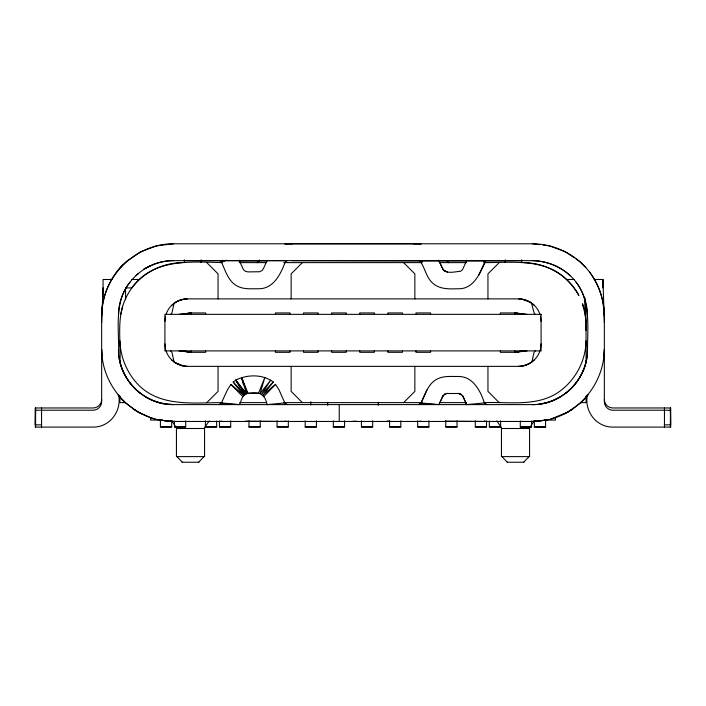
<?xml version="1.0" encoding="UTF-8"?>
<svg xmlns="http://www.w3.org/2000/svg" width="706" height="706" viewBox="0 0 706 706"><rect width="100%" height="100%" fill="white"/><g stroke="black" fill="none" stroke-linecap="round" stroke-linejoin="round"><path stroke-width="1.06" d="M586.077 362.584L586.051 322.218L585.292 299.715M118.52 349.488C117.955 378.84 144.086 405.359 173.623 404.6L532.377 404.6C561.914 405.35 588.045 378.84 587.48 349.488M35.547 410.221L35.3 427.086L93.218 427.086C109.951 427.245 122.147 410.724 118.52 394.601M670.453 424.844L670.7 407.971L612.782 407.971C608.272 407.997 604.318 404.053 604.345 399.534M101.655 322.501L103.058 287.81M118.52 356.521C119.693 331.97 113.039 303.192 129.904 282.206M164.913 321.38L165.575 316.164M541.087 343.866L540.425 349.073M604.027 356.283L604.345 349.488C604.08 379.528 583.959 408.05 555.428 417.67A71.977 71.977 0 0 1 546.532 420.061L532.377 421.464L173.623 421.464L159.468 420.061A71.977 71.977 0 0 1 150.572 417.67L137.635 411.827L125.077 402.632A71.977 71.977 0 0 1 119.923 397.416L118.087 394.875M35.3 410.221L93.218 410.221C97.728 410.248 101.682 406.303 101.655 401.785L101.655 315.75C102.088 295.364 110.727 274.881 126.33 261.502L140.52 251.848L156.591 245.829L173.623 243.782L532.377 243.782C551.262 243.852 569.857 251.557 583.271 264.856M222.39 262.614C190.408 261.741 152.717 258.387 131.881 287.916A61.854 61.854 0 0 0 125.553 298.7C116.146 318.635 121.194 341.439 119.923 362.584M118.52 315.75C117.955 286.062 143.953 260.099 173.623 260.646L532.377 260.646C546.197 260.726 559.893 266.074 570.016 275.508M101.655 315.75C101.408 277.229 135.102 243.535 173.623 243.782M101.655 399.534C101.682 404.053 97.728 407.997 93.218 407.971L35.3 407.971L35.3 424.844L41.628 424.844M586.077 340.777C585.706 362.557 573.828 383.137 555.145 394.345C533.268 406.603 507.464 401.661 483.575 402.632M505.214 260.646L504.825 262.614L505.381 259.808M587.004 356.68C585.071 371.021 577.358 384.355 565.921 393.207M120.788 314.161L122.659 306.272M586.642 359.027C582.221 384.691 558.411 404.67 532.377 404.6M166.157 314.135C169.061 305.213 178.018 298.788 187.399 298.885L518.601 298.885C527.991 298.779 536.922 305.23 539.843 314.135M540.205 350.114C537.54 359.486 528.379 366.485 518.601 366.361L187.399 366.361C177.621 366.485 168.46 359.486 165.795 350.114M267.071 260.496L263.497 268.554L261.944 270.601L259.64 271.748L247.912 271.898L245.414 271.307L243.438 269.666L239.122 260.196M287.404 404.6L284.836 402.932L267.124 404.6C264.856 393.392 258.625 391.627 248.027 393.348C242.237 393.524 241.62 400.743 239.378 404.6L221.658 402.932L219.089 404.6L220.881 403.956L235.027 404.441M435.673 404.485L420.441 403.956L418.649 404.6L421.217 402.932C425.268 394.186 428.11 383.349 437.579 378.831C443.95 375.707 451.178 376.572 458.026 376.483C472.817 376.121 480.512 390.797 484.395 402.932L486.963 404.6M292.266 260.646L419.902 260.938C425.268 267.795 426.036 277.899 433.246 283.6C440.12 289.495 449.563 288.975 458.026 288.763C474.008 289.336 480.212 272.613 485.719 260.938L521.69 260.646M438.938 404.6L443.112 395.581L438.938 404.6L421.217 402.932M466.825 260.196L462.509 269.666L460.533 271.307C454.938 271.519 445.892 274.687 442.45 268.554L444.003 270.601L447.586 271.898L445.089 271.307L443.112 269.666L438.788 260.196M220.881 403.956L227.473 389.836L230.924 384.382L243.755 395.334L244.982 394.283L235.769 380.11L233.192 382.07L243.755 395.334M478.58 275.402L485.172 261.291M420.441 403.956L427.033 389.836M204.069 428.498L209.214 420.9M529.085 428.498L534.221 420.9M222.796 260.567L221.543 262.314C225.593 271.06 228.435 281.897 237.913 286.415C244.276 289.539 251.504 288.666 258.352 288.763C273.707 289.142 281.032 273.487 285.498 261.291L287.298 260.646L184.31 260.646M421.217 262.314L422.462 260.567M551.007 419.011L568.365 411.827L580.923 402.632A71.977 71.977 0 0 0 586.077 397.416L587.922 394.857M586.077 397.416L587.913 394.875M240.049 387.444L235.769 380.11C247.091 374.295 262.959 374.048 273.301 382.07L262.738 395.334L275.569 384.382L279.02 389.836L284.836 402.932M257.646 262.588L259.64 260.117M170.534 314.629L171.937 312.943L174.1 303.236L179.156 300.456L184.654 299.053M535.466 350.617L534.063 352.303L531.9 362.01L526.844 364.79L521.346 366.193M257.196 262.773L259.314 260.258M181.777 262.614C162.362 263.047 143.574 272.357 131.881 287.916L125.553 287.916L125.553 299.715M120.179 267.548L122.791 264.794M442.45 396.693L445.089 393.939L444.003 394.645L447.586 393.348L446.307 393.498L459.315 393.498L461.618 394.645L458.026 393.348L460.533 393.939L463.162 396.693L466.684 404.6L484.395 402.932M273.301 382.07L261.52 394.283L270.725 380.11L260.055 393.595L264.856 377.419L258.467 393.348L247.224 393.41L244.329 394.769L241.125 389.271M198.642 462.236L204.069 456.614M523.649 462.236L529.085 456.614M263.603 396.693L275.569 384.382M302.389 262.614L291.146 273.866L291.146 298.885M206.805 402.632L218.048 391.38L218.048 366.361M499.195 262.614L487.952 273.866L487.952 298.885M403.611 402.632L414.854 391.38L414.854 366.361M136.029 275.464L138.323 273.443M171.496 305.469L176.156 301.894L181.583 299.653L187.399 298.885M534.504 359.769L529.844 363.343L524.417 365.593L518.601 366.361M564.597 413.848L573.148 408.809M146.071 268.033C154.464 263.294 163.995 260.743 173.623 260.646M559.929 397.213L553.46 400.399L546.638 402.72L539.569 404.123M143.821 268.977L150.413 265.774M226.361 260.179L221.543 262.314L220.228 260.938L222.319 260.258M184.593 314.346L191.061 312.943L205.675 312.943L205.675 314.346M521.407 350.9L514.939 352.303L500.325 352.303L500.325 350.9M183.057 314.346L191.061 312.943L191.061 314.346M522.943 350.9L514.939 352.303L514.939 350.9M181.283 314.346L191.061 312.943L178.971 314.346M524.717 350.9L514.939 352.303L527.029 350.9M219.089 421.464L221.79 421.155M418.649 421.464L421.35 421.155M535.642 421.138L532.377 421.464L541.846 420.838M537.822 420.926L546.532 420.061M351.879 421.464L356.089 421.094M520.287 426.962L531.53 426.795M419.196 243.782L421.076 243.764L284.897 243.764L286.821 243.782M220.228 260.938L222.425 260.929M238.875 260.858L267.406 260.726M413.451 243.782L421.103 243.764M174.47 426.795L185.713 426.777M219.451 426.795L230.703 426.777M489.355 426.795L500.607 426.777M419.902 260.938L485.719 260.938M239.334 262.614L266.533 262.614M283.715 262.614L422.285 262.614M439.467 262.614L466.666 262.614M483.813 262.614C511.815 262.756 544.555 257.946 566.671 279.488C571.41 284.28 575.717 289.566 578.885 295.532C568.356 275.587 546.62 263.064 524.223 262.614M111.848 279.488L103.058 279.488L103.058 296.599M131.634 279.488L139.329 279.488M566.671 279.488L574.366 279.488M594.152 279.488L602.942 279.488L604.345 322.501M125.077 402.632L119.923 402.632L119.923 396.084M222.425 402.632C193.815 402.649 160.103 407.274 138.041 384.514C126.842 372.644 120.399 357.095 119.923 340.777M239.766 402.632L266.365 402.632M283.715 402.632L422.285 402.632M439.635 402.632L466.234 402.632M580.923 402.632L586.077 402.632L586.077 396.084M670.7 410.221L612.782 410.221C608.272 410.248 604.318 406.303 604.345 401.785L604.345 315.75C604.239 300.024 598.97 284.483 589.475 271.942M161.648 420.061L150.572 420.061L150.572 417.67M544.352 420.061L555.428 420.061L555.428 417.67M664.372 424.844L670.7 424.844L670.453 407.971M248.971 426.777L260.223 426.777M277.087 426.777L288.339 426.777M305.204 426.777L316.447 426.777M333.32 426.777L344.563 426.777M361.437 426.777L372.68 426.777M389.553 426.777L400.796 426.777M417.661 426.777L428.913 426.777M445.777 426.777L457.029 426.777M182.06 462.236L198.933 462.236M507.067 462.236L523.94 462.236M284.897 243.764L292.558 243.782M475.297 426.777L486.549 426.795M160.412 426.777L171.655 426.795M205.393 426.777L216.645 426.795M445.151 421.129L486.963 421.464L484.272 421.155M245.591 421.129L287.404 421.464L284.712 421.155M534.345 426.795L545.588 426.962M162.459 420.114L160.412 420.061L160.412 427.086L171.655 427.086L171.655 421.094M164.154 420.838L173.623 421.464L170.358 421.138M159.468 420.061L168.178 420.926M532.377 260.646C547.221 261.017 562.055 266.965 572.337 277.811C592.828 298.603 586.924 330.284 587.48 356.521M527.029 314.346L514.939 312.943L500.325 312.943L500.325 314.346M178.971 350.9L191.061 352.303L205.675 352.303L205.675 350.9M387.77 421.094L390.956 421.464M173.623 404.6L160.915 403.108L152.54 400.399L146.071 397.213M532.377 243.782L539.825 244.673M543.02 245.061L549.418 245.829L565.488 251.848L574.349 257.884M518.601 298.885L524.417 299.653L531.442 302.918L534.063 312.943L535.466 314.629M187.399 366.361L181.583 365.593L174.1 362.01L171.937 352.303L170.534 350.617M524.717 314.346L514.939 312.943L514.939 314.346M181.283 350.9L191.061 352.303L191.061 350.9M386.676 421.147L388.785 421.464M522.943 314.346L514.939 312.943L521.407 314.346M183.057 350.9L191.061 352.303L184.593 350.9M166.431 404.123C142.4 400.973 122.041 380.772 118.996 356.68M521.196 299.035L529.844 301.894L534.504 305.469M184.654 366.193L176.156 363.343L171.496 359.769M154.993 419.011C124.309 410.61 101.832 381.311 101.655 349.488L101.973 356.292M132.852 408.809L141.403 413.848M576.122 259.093L579.67 261.502L585.821 267.548M140.079 393.207C129.154 384.876 121.979 372.468 119.358 359.045M403.611 262.614L414.854 273.866L414.854 298.885M499.195 402.632L487.952 391.38L487.952 366.361M206.805 262.614L218.048 273.866L218.048 298.885M302.389 402.632L291.146 391.38L291.146 366.361M230.924 384.382L242.89 396.693M501.931 456.614L507.358 462.236M233.192 382.07L244.982 394.283M176.915 456.614L182.351 462.236M583.209 264.803C595.317 276.858 602.827 293.528 603.815 310.543M447.401 261.096L448.804 262.782M447.022 260.946L448.363 262.597M483.151 260.567L484.395 262.314M496.786 420.9L501.931 428.498M171.779 420.9L176.915 428.498M576.096 282.206C583.359 291.816 587.401 303.712 587.48 315.75M463.162 396.693L462.509 395.581L466.684 404.6M438.867 260.496L442 267.548M248.027 393.348L241.637 377.419L243.411 384.62M247.224 393.41L241.637 377.419L246.438 393.595L235.769 380.11L245.688 393.886L244.929 390.797M583.968 308.46L582.503 303.756L585.442 315.661L586.077 330.655M540.425 316.164L541.087 321.38M165.575 349.073L164.913 343.866M200.786 260.646L201.175 262.614L201.175 259.808M586.051 322.218L584.886 312.423L584.886 297.508M604.027 312.626L604.345 315.75M670.453 410.221L670.7 427.086L612.782 427.086C596.049 427.245 583.853 410.724 587.48 394.601M670.409 407.971L670.409 427.086M664.452 407.971L664.452 427.086M602.942 279.488L602.942 287.863M545.588 420.061L545.588 427.086L534.345 427.086L534.345 421.094M531.53 421.094L531.53 427.086L520.287 427.086L520.287 421.067M521.69 259.808L521.69 262.614M500.607 420.847L500.607 427.086L489.355 427.086L489.355 421.094M486.549 421.094L486.549 427.086L475.297 427.086L475.297 420.847M457.029 420.847L457.029 427.086L445.777 427.086L445.777 420.847M430.598 314.346L430.598 312.943L415.975 312.943L415.975 314.346M430.598 350.9L430.598 352.303L415.975 352.303L415.975 350.9M428.913 420.847L428.913 427.086L417.661 427.086L417.661 420.847M402.482 314.346L402.482 312.943L387.859 312.943L387.859 314.346M402.482 350.9L402.482 352.303L387.859 352.303L387.859 350.9M400.796 420.847L400.796 427.086L389.553 427.086L389.553 420.847M378.301 402.632L378.301 405.332M374.365 314.346L374.365 312.943L359.751 312.943L359.751 314.346M374.365 350.9L374.365 352.303L359.751 352.303L359.751 350.9M372.68 420.847L372.68 427.086L361.437 427.086L361.437 420.847M346.249 314.346L346.249 312.943L331.635 312.943L331.635 314.346M346.249 350.9L346.249 352.303L331.635 352.303L331.635 350.9M344.563 420.847L344.563 427.086L333.32 427.086L333.32 420.847M339.224 404.6L339.224 421.464M327.699 402.632L327.699 405.332M318.141 314.346L318.141 312.943L303.518 312.943L303.518 314.346M318.141 350.9L318.141 352.303L303.518 352.303L303.518 350.9M316.447 420.847L316.447 427.086L305.204 427.086L305.204 420.847M310.825 401.732L310.825 404.97M290.025 314.346L290.025 312.943L275.402 312.943L275.402 314.346M290.025 350.9L290.025 352.303L275.402 352.303L275.402 350.9M288.339 420.847L288.339 427.086L277.087 427.086L277.087 420.847M260.223 420.847L260.223 427.086L248.971 427.086L248.971 420.847M230.703 420.847L230.703 427.086L219.451 427.086L219.451 421.094M216.645 421.094L216.645 427.086L205.393 427.086L205.393 420.847M185.713 420.847L185.713 427.086L174.47 427.086L174.47 421.094M184.31 259.808L184.31 262.614M41.548 407.971L41.548 427.086M35.591 407.971L35.591 427.086M35.441 407.971L35.441 424.844M541.087 314.346L164.913 314.346L164.913 350.9L541.087 350.9L541.087 314.346M204.555 428.498L176.438 428.498L176.438 456.614L204.555 456.614L204.555 428.498M529.562 428.498L501.445 428.498L501.445 456.614L529.562 456.614L529.562 428.498"/></g></svg>
